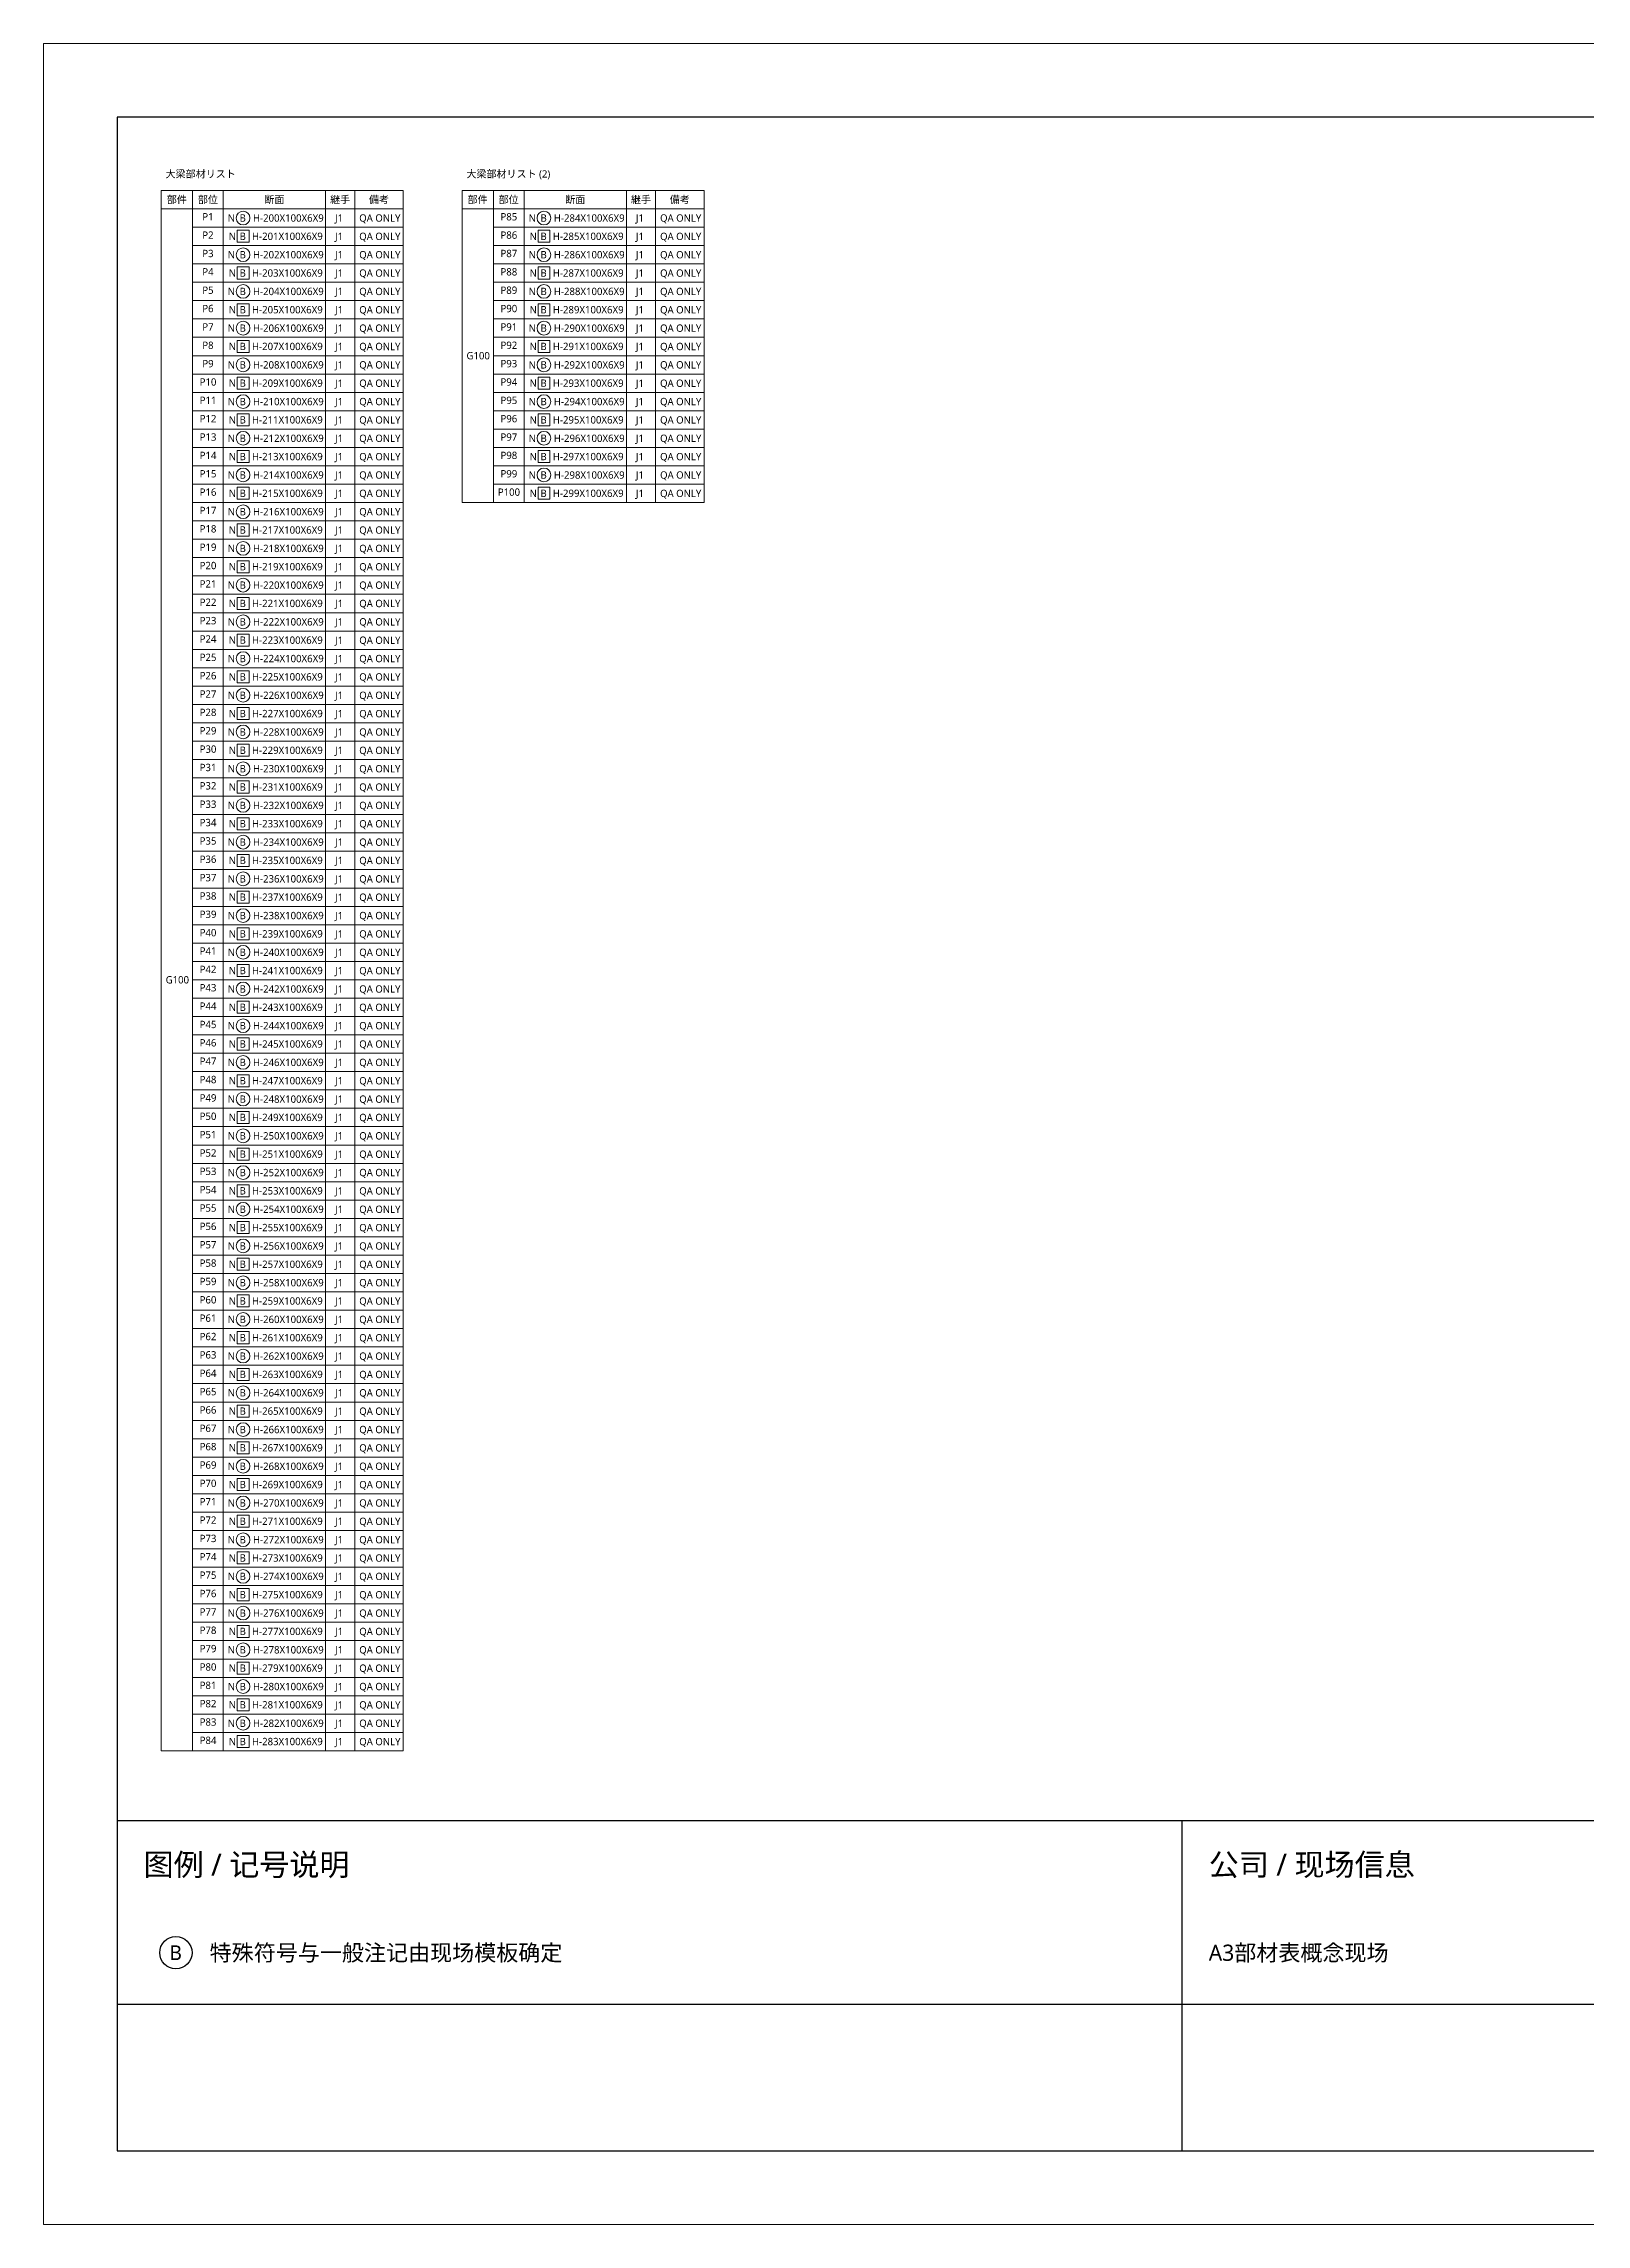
# Model space of a CAD drawing. Header units: millimetres. Extents: x 0 to 420, y 0 to 297.
# Drawn here: x 0 to 210, y 0 to 297 of the extents above; entities that cross this region are included whole.
import ezdxf

# ---------------------------------------------------------------- set-up
doc = ezdxf.new("R2010")
doc.units = ezdxf.units.MM
for name, color, linetype in [('ALIGN_A3', 8, 'Continuous'), ('BORDER', 7, 'Continuous'), ('FIXED_INFO', 7, 'Continuous'), ('TABLE_OOBARI', 3, 'Continuous'), ('TEXT', 7, 'Continuous')]:
    doc.layers.add(name, color=color, linetype=linetype)
doc.styles.add('MDG_CJK', font='NotoSansSC-VF.ttf')

# ---------------------------------------------------------------- blocks, each defined once
blk = doc.blocks.new('MDG_MAT_1FA7D49E33FD522B23D7')
at = {"lineweight": 13}
blk.add_circle((2.09, 0.5), 0.936, dxfattribs=at)
at = {"style": 'MDG_CJK'}
for s, p in [('N', (0, 0)), ('B', (1.62, 0))]:
    blk.add_text(s, height=1, dxfattribs=at).set_placement(p)
blk = doc.blocks.new('MDG_MAT_5EB7D1F36CDFFF83779C')
at = {"lineweight": 13}
for p, q in [((2.76, 1.32), (1.16, 1.32)), ((1.16, 1.32), (1.16, -0.32)), ((2.76, -0.32), (2.76, 1.32)), ((1.16, -0.32), (2.76, -0.32))]:
    blk.add_line(p, q, dxfattribs=at)
at = {"style": 'MDG_CJK'}
for s, p in [('N', (0, 0)), ('B', (1.48, 0))]:
    blk.add_text(s, height=1, dxfattribs=at).set_placement(p)

msp = doc.modelspace()

# ---------------------------------------------------------------- linework, layer by layer
at = {"layer": 'ALIGN_A3', "lineweight": 13}
for p, q in [((420, 297), (0, 297)), ((0, 297), (0, 0)), ((0, 0), (420, 0))]:
    msp.add_line(p, q, dxfattribs=at)
at = {"layer": 'BORDER', "lineweight": 30}
for p, q in [((410, 287), (10, 287)), ((10, 287), (10, 10)), ((10, 10), (410, 10))]:
    msp.add_line(p, q, dxfattribs=at)
at = {"layer": 'FIXED_INFO', "lineweight": 30}
msp.add_line((10, 55), (392, 55), dxfattribs=at)
at = {"layer": 'FIXED_INFO', "lineweight": 25}
for p, q in [((155, 10), (155, 55)), ((10, 30), (392, 30))]:
    msp.add_line(p, q, dxfattribs=at)
at = {"layer": 'FIXED_INFO'}
msp.add_circle((18, 37), 2.2, dxfattribs=at)
at = {"layer": 'TABLE_OOBARI', "lineweight": 13}
for p, q in [((48.95, 277), (16, 277)), ((16, 277), (16, 64.5)), ((48.95, 64.5), (48.95, 277)), ((89.9, 277), (56.95, 277)), ((56.95, 277), (56.95, 234.5)), ((89.9, 234.5), (89.9, 277)), ((16, 274.5), (48.95, 274.5)), ((56.95, 274.5), (89.9, 274.5)), ((56.95, 234.5), (89.9, 234.5)), ((16, 64.5), (48.95, 64.5))]:
    msp.add_line(p, q, dxfattribs=at)
at = {"layer": 'TABLE_OOBARI', "lineweight": 9}
for p, q in [((20.27, 64.5), (20.27, 277)), ((24.46, 64.5), (24.46, 277)), ((38.39, 64.5), (38.39, 277)), ((42.36, 64.5), (42.36, 277)), ((61.22, 234.5), (61.22, 277)), ((65.41, 234.5), (65.41, 277)), ((79.34, 234.5), (79.34, 277)), ((83.31, 234.5), (83.31, 277)), ((20.27, 272), (48.95, 272)), ((61.22, 272), (89.9, 272)), ((20.27, 269.5), (48.95, 269.5)), ((61.22, 269.5), (89.9, 269.5)), ((20.27, 267), (48.95, 267)), ((20.27, 264.5), (48.95, 264.5)), ((61.22, 267), (89.9, 267)), ((61.22, 264.5), (89.9, 264.5)), ((20.27, 262), (48.95, 262)), ((61.22, 262), (89.9, 262)), ((20.27, 259.5), (48.95, 259.5)), ((61.22, 259.5), (89.9, 259.5)), ((20.27, 257), (48.95, 257)), ((61.22, 257), (89.9, 257)), ((20.27, 254.5), (48.95, 254.5)), ((61.22, 254.5), (89.9, 254.5)), ((20.27, 252), (48.95, 252)), ((20.27, 249.5), (48.95, 249.5)), ((61.22, 252), (89.9, 252)), ((61.22, 249.5), (89.9, 249.5)), ((20.27, 247), (48.95, 247)), ((61.22, 247), (89.9, 247)), ((20.27, 244.5), (48.95, 244.5)), ((61.22, 244.5), (89.9, 244.5)), ((20.27, 242), (48.95, 242)), ((61.22, 242), (89.9, 242)), ((20.27, 239.5), (48.95, 239.5)), ((61.22, 239.5), (89.9, 239.5)), ((20.27, 237), (48.95, 237)), ((61.22, 237), (89.9, 237)), ((20.27, 234.5), (48.95, 234.5)), ((20.27, 232), (48.95, 232)), ((56.95, 234.5), (89.9, 234.5)), ((20.27, 229.5), (48.95, 229.5)), ((20.27, 227), (48.95, 227)), ((20.27, 224.5), (48.95, 224.5)), ((20.27, 222), (48.95, 222)), ((20.27, 219.5), (48.95, 219.5)), ((20.27, 217), (48.95, 217)), ((20.27, 214.5), (48.95, 214.5)), ((20.27, 212), (48.95, 212)), ((20.27, 209.5), (48.95, 209.5)), ((20.27, 207), (48.95, 207)), ((20.27, 204.5), (48.95, 204.5)), ((20.27, 202), (48.95, 202)), ((20.27, 199.5), (48.95, 199.5)), ((20.27, 197), (48.95, 197)), ((20.27, 194.5), (48.95, 194.5)), ((20.27, 192), (48.95, 192)), ((20.27, 189.5), (48.95, 189.5)), ((20.27, 187), (48.95, 187)), ((20.27, 184.5), (48.95, 184.5)), ((20.27, 182), (48.95, 182)), ((20.27, 179.5), (48.95, 179.5)), ((20.27, 177), (48.95, 177)), ((20.27, 174.5), (48.95, 174.5)), ((20.27, 172), (48.95, 172)), ((20.27, 169.5), (48.95, 169.5)), ((20.27, 167), (48.95, 167)), ((20.27, 164.5), (48.95, 164.5)), ((20.27, 162), (48.95, 162)), ((20.27, 159.5), (48.95, 159.5)), ((20.27, 157), (48.95, 157)), ((20.27, 154.5), (48.95, 154.5)), ((20.27, 152), (48.95, 152)), ((20.27, 149.5), (48.95, 149.5)), ((20.27, 147), (48.95, 147)), ((20.27, 144.5), (48.95, 144.5)), ((20.27, 142), (48.95, 142)), ((20.27, 139.5), (48.95, 139.5)), ((20.27, 137), (48.95, 137)), ((20.27, 134.5), (48.95, 134.5)), ((20.27, 132), (48.95, 132)), ((20.27, 129.5), (48.95, 129.5)), ((20.27, 127), (48.95, 127)), ((20.27, 124.5), (48.95, 124.5)), ((20.27, 122), (48.95, 122)), ((20.27, 119.5), (48.95, 119.5)), ((20.27, 117), (48.95, 117)), ((20.27, 114.5), (48.95, 114.5)), ((20.27, 112), (48.95, 112)), ((20.27, 109.5), (48.95, 109.5)), ((20.27, 107), (48.95, 107)), ((20.27, 104.5), (48.95, 104.5)), ((20.27, 102), (48.95, 102)), ((20.27, 99.5), (48.95, 99.5)), ((20.27, 97), (48.95, 97)), ((20.27, 94.5), (48.95, 94.5)), ((20.27, 92), (48.95, 92)), ((20.27, 89.5), (48.95, 89.5)), ((20.27, 87), (48.95, 87)), ((20.27, 84.5), (48.95, 84.5)), ((20.27, 82), (48.95, 82)), ((20.27, 79.5), (48.95, 79.5)), ((20.27, 77), (48.95, 77)), ((20.27, 74.5), (48.95, 74.5)), ((20.27, 72), (48.95, 72)), ((20.27, 69.5), (48.95, 69.5)), ((20.27, 67), (48.95, 67)), ((16, 64.5), (48.95, 64.5))]:
    msp.add_line(p, q, dxfattribs=at)

# ---------------------------------------------------------------- block references
at = {"layer": 'TEXT'}
for name, p in [('MDG_MAT_1FA7D49E33FD522B23D7', (25.06, 272.75)), ('MDG_MAT_1FA7D49E33FD522B23D7', (66.02, 272.75)), ('MDG_MAT_5EB7D1F36CDFFF83779C', (25.2, 270.26)), ('MDG_MAT_5EB7D1F36CDFFF83779C', (66.15, 270.26)), ('MDG_MAT_1FA7D49E33FD522B23D7', (25.06, 267.75)), ('MDG_MAT_1FA7D49E33FD522B23D7', (66.02, 267.75)), ('MDG_MAT_5EB7D1F36CDFFF83779C', (25.2, 265.26)), ('MDG_MAT_5EB7D1F36CDFFF83779C', (66.15, 265.26)), ('MDG_MAT_1FA7D49E33FD522B23D7', (25.06, 262.75)), ('MDG_MAT_5EB7D1F36CDFFF83779C', (25.2, 260.26)), ('MDG_MAT_1FA7D49E33FD522B23D7', (66.02, 262.75)), ('MDG_MAT_5EB7D1F36CDFFF83779C', (66.15, 260.26)), ('MDG_MAT_1FA7D49E33FD522B23D7', (25.06, 257.75)), ('MDG_MAT_1FA7D49E33FD522B23D7', (66.02, 257.75)), ('MDG_MAT_5EB7D1F36CDFFF83779C', (25.2, 255.26)), ('MDG_MAT_5EB7D1F36CDFFF83779C', (66.15, 255.26)), ('MDG_MAT_1FA7D49E33FD522B23D7', (25.06, 252.75)), ('MDG_MAT_1FA7D49E33FD522B23D7', (66.02, 252.75)), ('MDG_MAT_5EB7D1F36CDFFF83779C', (25.2, 250.26)), ('MDG_MAT_5EB7D1F36CDFFF83779C', (66.15, 250.26)), ('MDG_MAT_1FA7D49E33FD522B23D7', (25.06, 247.75)), ('MDG_MAT_5EB7D1F36CDFFF83779C', (25.2, 245.26)), ('MDG_MAT_1FA7D49E33FD522B23D7', (66.02, 247.75)), ('MDG_MAT_5EB7D1F36CDFFF83779C', (66.15, 245.26)), ('MDG_MAT_1FA7D49E33FD522B23D7', (25.06, 242.75)), ('MDG_MAT_1FA7D49E33FD522B23D7', (66.02, 242.75)), ('MDG_MAT_5EB7D1F36CDFFF83779C', (25.2, 240.26)), ('MDG_MAT_5EB7D1F36CDFFF83779C', (66.15, 240.26)), ('MDG_MAT_1FA7D49E33FD522B23D7', (25.06, 237.75)), ('MDG_MAT_1FA7D49E33FD522B23D7', (66.02, 237.75)), ('MDG_MAT_5EB7D1F36CDFFF83779C', (25.2, 235.26)), ('MDG_MAT_5EB7D1F36CDFFF83779C', (66.15, 235.26)), ('MDG_MAT_1FA7D49E33FD522B23D7', (25.06, 232.75)), ('MDG_MAT_1FA7D49E33FD522B23D7', (25.06, 227.75)), ('MDG_MAT_5EB7D1F36CDFFF83779C', (25.2, 230.26)), ('MDG_MAT_5EB7D1F36CDFFF83779C', (25.2, 225.26)), ('MDG_MAT_1FA7D49E33FD522B23D7', (25.06, 222.75)), ('MDG_MAT_5EB7D1F36CDFFF83779C', (25.2, 220.26)), ('MDG_MAT_1FA7D49E33FD522B23D7', (25.06, 217.75)), ('MDG_MAT_1FA7D49E33FD522B23D7', (25.06, 212.75)), ('MDG_MAT_5EB7D1F36CDFFF83779C', (25.2, 215.26)), ('MDG_MAT_5EB7D1F36CDFFF83779C', (25.2, 210.26)), ('MDG_MAT_1FA7D49E33FD522B23D7', (25.06, 207.75)), ('MDG_MAT_5EB7D1F36CDFFF83779C', (25.2, 205.26)), ('MDG_MAT_1FA7D49E33FD522B23D7', (25.06, 202.75)), ('MDG_MAT_1FA7D49E33FD522B23D7', (25.06, 197.75)), ('MDG_MAT_5EB7D1F36CDFFF83779C', (25.2, 200.26)), ('MDG_MAT_5EB7D1F36CDFFF83779C', (25.2, 195.26)), ('MDG_MAT_1FA7D49E33FD522B23D7', (25.06, 192.75)), ('MDG_MAT_5EB7D1F36CDFFF83779C', (25.2, 190.26)), ('MDG_MAT_1FA7D49E33FD522B23D7', (25.06, 187.75)), ('MDG_MAT_1FA7D49E33FD522B23D7', (25.06, 182.75)), ('MDG_MAT_5EB7D1F36CDFFF83779C', (25.2, 185.26)), ('MDG_MAT_5EB7D1F36CDFFF83779C', (25.2, 180.26)), ('MDG_MAT_1FA7D49E33FD522B23D7', (25.06, 177.75)), ('MDG_MAT_5EB7D1F36CDFFF83779C', (25.2, 175.26)), ('MDG_MAT_1FA7D49E33FD522B23D7', (25.06, 172.75)), ('MDG_MAT_5EB7D1F36CDFFF83779C', (25.2, 170.26)), ('MDG_MAT_1FA7D49E33FD522B23D7', (25.06, 167.75)), ('MDG_MAT_5EB7D1F36CDFFF83779C', (25.2, 165.26)), ('MDG_MAT_1FA7D49E33FD522B23D7', (25.06, 162.75)), ('MDG_MAT_5EB7D1F36CDFFF83779C', (25.2, 160.26)), ('MDG_MAT_1FA7D49E33FD522B23D7', (25.06, 157.75)), ('MDG_MAT_5EB7D1F36CDFFF83779C', (25.2, 155.26)), ('MDG_MAT_1FA7D49E33FD522B23D7', (25.06, 152.75)), ('MDG_MAT_5EB7D1F36CDFFF83779C', (25.2, 150.26)), ('MDG_MAT_1FA7D49E33FD522B23D7', (25.06, 147.75)), ('MDG_MAT_5EB7D1F36CDFFF83779C', (25.2, 145.26)), ('MDG_MAT_1FA7D49E33FD522B23D7', (25.06, 142.75)), ('MDG_MAT_5EB7D1F36CDFFF83779C', (25.2, 140.26)), ('MDG_MAT_1FA7D49E33FD522B23D7', (25.06, 137.75)), ('MDG_MAT_1FA7D49E33FD522B23D7', (25.06, 132.75)), ('MDG_MAT_5EB7D1F36CDFFF83779C', (25.2, 135.26)), ('MDG_MAT_5EB7D1F36CDFFF83779C', (25.2, 130.26)), ('MDG_MAT_1FA7D49E33FD522B23D7', (25.06, 127.75)), ('MDG_MAT_5EB7D1F36CDFFF83779C', (25.2, 125.26)), ('MDG_MAT_1FA7D49E33FD522B23D7', (25.06, 122.75)), ('MDG_MAT_1FA7D49E33FD522B23D7', (25.06, 117.75)), ('MDG_MAT_5EB7D1F36CDFFF83779C', (25.2, 120.26)), ('MDG_MAT_5EB7D1F36CDFFF83779C', (25.2, 115.26)), ('MDG_MAT_1FA7D49E33FD522B23D7', (25.06, 112.75)), ('MDG_MAT_5EB7D1F36CDFFF83779C', (25.2, 110.26)), ('MDG_MAT_1FA7D49E33FD522B23D7', (25.06, 107.75)), ('MDG_MAT_1FA7D49E33FD522B23D7', (25.06, 102.75)), ('MDG_MAT_5EB7D1F36CDFFF83779C', (25.2, 105.26)), ('MDG_MAT_5EB7D1F36CDFFF83779C', (25.2, 100.26)), ('MDG_MAT_1FA7D49E33FD522B23D7', (25.06, 97.75)), ('MDG_MAT_5EB7D1F36CDFFF83779C', (25.2, 95.26)), ('MDG_MAT_1FA7D49E33FD522B23D7', (25.06, 92.75)), ('MDG_MAT_1FA7D49E33FD522B23D7', (25.06, 87.75)), ('MDG_MAT_5EB7D1F36CDFFF83779C', (25.2, 90.26)), ('MDG_MAT_5EB7D1F36CDFFF83779C', (25.2, 85.26)), ('MDG_MAT_1FA7D49E33FD522B23D7', (25.06, 82.75)), ('MDG_MAT_5EB7D1F36CDFFF83779C', (25.2, 80.26)), ('MDG_MAT_1FA7D49E33FD522B23D7', (25.06, 77.75)), ('MDG_MAT_5EB7D1F36CDFFF83779C', (25.2, 75.26)), ('MDG_MAT_1FA7D49E33FD522B23D7', (25.06, 72.75)), ('MDG_MAT_5EB7D1F36CDFFF83779C', (25.2, 70.26)), ('MDG_MAT_1FA7D49E33FD522B23D7', (25.06, 67.75)), ('MDG_MAT_5EB7D1F36CDFFF83779C', (25.2, 65.26))]:
    msp.add_blockref(name, p, dxfattribs=at)

# ---------------------------------------------------------------- texts
at = {"layer": 'TEXT', "style": 'MDG_CJK'}
for s, height, p in [('大梁部材リスト', 1, (16.6, 278.75)), ('大梁部材リスト (2)', 1, (57.55, 278.75)), ('部件', 1, (16.76, 275.25)), ('部位', 1, (20.99, 275.25)), ('断面', 1, (30.05, 275.25)), ('継手', 1, (39, 275.25)), ('備考', 1, (44.28, 275.25)), ('部件', 1, (57.71, 275.25)), ('部位', 1, (61.94, 275.25)), ('断面', 1, (71, 275.25)), ('継手', 1, (79.95, 275.25)), ('備考', 1, (85.23, 275.25)), ('P1', 1, (21.6, 272.92)), ('H-200X100X6X9', 1, (28.49, 272.75)), ('J1', 1, (39.67, 272.75)), ('QA ONLY', 1, (42.96, 272.75)), ('P85', 1, (62.19, 272.92)), ('H-284X100X6X9', 1, (69.45, 272.75)), ('J1', 1, (80.62, 272.75)), ('QA ONLY', 1, (83.91, 272.75)), ('P2', 1, (21.6, 270.42)), ('H-201X100X6X9', 1, (28.36, 270.26)), ('J1', 1, (39.67, 270.25)), ('QA ONLY', 1, (42.96, 270.25)), ('P86', 1, (62.19, 270.42)), ('H-285X100X6X9', 1, (69.31, 270.26)), ('J1', 1, (80.62, 270.25)), ('QA ONLY', 1, (83.91, 270.25)), ('P3', 1, (21.6, 267.92)), ('H-202X100X6X9', 1, (28.49, 267.75)), ('J1', 1, (39.67, 267.75)), ('QA ONLY', 1, (42.96, 267.75)), ('P87', 1, (62.19, 267.92)), ('H-286X100X6X9', 1, (69.45, 267.75)), ('J1', 1, (80.62, 267.75)), ('QA ONLY', 1, (83.91, 267.75)), ('P4', 1, (21.6, 265.42)), ('H-203X100X6X9', 1, (28.36, 265.26)), ('J1', 1, (39.67, 265.25)), ('QA ONLY', 1, (42.96, 265.25)), ('P88', 1, (62.19, 265.42)), ('H-287X100X6X9', 1, (69.31, 265.26)), ('J1', 1, (80.62, 265.25)), ('QA ONLY', 1, (83.91, 265.25)), ('P5', 1, (21.6, 262.92)), ('P6', 1, (21.6, 260.42)), ('H-204X100X6X9', 1, (28.49, 262.75)), ('J1', 1, (39.67, 262.75)), ('QA ONLY', 1, (42.96, 262.75)), ('P89', 1, (62.19, 262.92)), ('P90', 1, (62.19, 260.42)), ('H-288X100X6X9', 1, (69.45, 262.75)), ('J1', 1, (80.62, 262.75)), ('QA ONLY', 1, (83.91, 262.75)), ('P7', 1, (21.6, 257.92)), ('H-205X100X6X9', 1, (28.36, 260.26)), ('H-206X100X6X9', 1, (28.49, 257.75)), ('J1', 1, (39.67, 260.25)), ('J1', 1, (39.67, 257.75)), ('QA ONLY', 1, (42.96, 260.25)), ('QA ONLY', 1, (42.96, 257.75)), ('P91', 1, (62.19, 257.92)), ('H-289X100X6X9', 1, (69.31, 260.26)), ('H-290X100X6X9', 1, (69.45, 257.75)), ('J1', 1, (80.62, 260.25)), ('J1', 1, (80.62, 257.75)), ('QA ONLY', 1, (83.91, 260.25)), ('QA ONLY', 1, (83.91, 257.75)), ('P8', 1, (21.6, 255.42)), ('H-207X100X6X9', 1, (28.36, 255.26)), ('J1', 1, (39.67, 255.25)), ('QA ONLY', 1, (42.96, 255.25)), ('P92', 1, (62.19, 255.42)), ('H-291X100X6X9', 1, (69.31, 255.26)), ('J1', 1, (80.62, 255.25)), ('QA ONLY', 1, (83.91, 255.25)), ('P9', 1, (21.6, 252.92)), ('H-208X100X6X9', 1, (28.49, 252.75)), ('J1', 1, (39.67, 252.75)), ('QA ONLY', 1, (42.96, 252.75)), ('G100', 1, (57.56, 254)), ('P93', 1, (62.19, 252.92)), ('H-292X100X6X9', 1, (69.45, 252.75)), ('J1', 1, (80.62, 252.75)), ('QA ONLY', 1, (83.91, 252.75)), ('P10', 1, (21.24, 250.42)), ('H-209X100X6X9', 1, (28.36, 250.26)), ('J1', 1, (39.67, 250.25)), ('QA ONLY', 1, (42.96, 250.25)), ('P94', 1, (62.19, 250.42)), ('H-293X100X6X9', 1, (69.31, 250.26)), ('J1', 1, (80.62, 250.25)), ('QA ONLY', 1, (83.91, 250.25)), ('P11', 1, (21.24, 247.92)), ('H-210X100X6X9', 1, (28.49, 247.75)), ('J1', 1, (39.67, 247.75)), ('QA ONLY', 1, (42.96, 247.75)), ('P95', 1, (62.19, 247.92)), ('H-294X100X6X9', 1, (69.45, 247.75)), ('J1', 1, (80.62, 247.75)), ('QA ONLY', 1, (83.91, 247.75)), ('P12', 1, (21.24, 245.42)), ('P13', 1, (21.24, 242.92)), ('H-211X100X6X9', 1, (28.36, 245.26)), ('H-212X100X6X9', 1, (28.49, 242.75)), ('J1', 1, (39.67, 245.25)), ('J1', 1, (39.67, 242.75)), ('QA ONLY', 1, (42.96, 245.25)), ('QA ONLY', 1, (42.96, 242.75)), ('P96', 1, (62.19, 245.42)), ('P97', 1, (62.19, 242.92)), ('H-295X100X6X9', 1, (69.31, 245.26)), ('H-296X100X6X9', 1, (69.45, 242.75)), ('J1', 1, (80.62, 245.25)), ('J1', 1, (80.62, 242.75)), ('QA ONLY', 1, (83.91, 245.25)), ('QA ONLY', 1, (83.91, 242.75)), ('P14', 1, (21.24, 240.42)), ('H-213X100X6X9', 1, (28.36, 240.26)), ('J1', 1, (39.67, 240.25)), ('QA ONLY', 1, (42.96, 240.25)), ('P98', 1, (62.19, 240.42)), ('H-297X100X6X9', 1, (69.31, 240.26)), ('J1', 1, (80.62, 240.25)), ('QA ONLY', 1, (83.91, 240.25)), ('P15', 1, (21.24, 237.92)), ('H-214X100X6X9', 1, (28.49, 237.75)), ('J1', 1, (39.67, 237.75)), ('QA ONLY', 1, (42.96, 237.75)), ('P99', 1, (62.19, 237.92)), ('H-298X100X6X9', 1, (69.45, 237.75)), ('J1', 1, (80.62, 237.75)), ('QA ONLY', 1, (83.91, 237.75)), ('P16', 1, (21.24, 235.42)), ('H-215X100X6X9', 1, (28.36, 235.26)), ('J1', 1, (39.67, 235.25)), ('QA ONLY', 1, (42.96, 235.25)), ('P100', 1, (61.83, 235.42)), ('H-299X100X6X9', 1, (69.31, 235.26)), ('J1', 1, (80.62, 235.25)), ('QA ONLY', 1, (83.91, 235.25)), ('P17', 1, (21.24, 232.92)), ('H-216X100X6X9', 1, (28.49, 232.75)), ('J1', 1, (39.67, 232.75)), ('QA ONLY', 1, (42.96, 232.75)), ('P18', 1, (21.24, 230.42)), ('P19', 1, (21.24, 227.92)), ('H-217X100X6X9', 1, (28.36, 230.26)), ('H-218X100X6X9', 1, (28.49, 227.75)), ('J1', 1, (39.67, 230.25)), ('J1', 1, (39.67, 227.75)), ('QA ONLY', 1, (42.96, 230.25)), ('QA ONLY', 1, (42.96, 227.75)), ('P20', 1, (21.24, 225.42)), ('H-219X100X6X9', 1, (28.36, 225.26)), ('J1', 1, (39.67, 225.25)), ('QA ONLY', 1, (42.96, 225.25)), ('P21', 1, (21.24, 222.92)), ('H-220X100X6X9', 1, (28.49, 222.75)), ('J1', 1, (39.67, 222.75)), ('QA ONLY', 1, (42.96, 222.75)), ('P22', 1, (21.24, 220.42)), ('H-221X100X6X9', 1, (28.36, 220.26)), ('J1', 1, (39.67, 220.25)), ('QA ONLY', 1, (42.96, 220.25)), ('P23', 1, (21.24, 217.92)), ('H-222X100X6X9', 1, (28.49, 217.75)), ('J1', 1, (39.67, 217.75)), ('QA ONLY', 1, (42.96, 217.75)), ('P24', 1, (21.24, 215.42)), ('P25', 1, (21.24, 212.92)), ('H-223X100X6X9', 1, (28.36, 215.26)), ('J1', 1, (39.67, 215.25)), ('QA ONLY', 1, (42.96, 215.25)), ('P26', 1, (21.24, 210.42)), ('H-225X100X6X9', 1, (28.36, 210.26)), ('H-224X100X6X9', 1, (28.49, 212.75)), ('J1', 1, (39.67, 212.75)), ('J1', 1, (39.67, 210.25)), ('QA ONLY', 1, (42.96, 212.75)), ('QA ONLY', 1, (42.96, 210.25)), ('P27', 1, (21.24, 207.92)), ('H-226X100X6X9', 1, (28.49, 207.75)), ('J1', 1, (39.67, 207.75)), ('QA ONLY', 1, (42.96, 207.75)), ('P28', 1, (21.24, 205.42)), ('H-227X100X6X9', 1, (28.36, 205.26)), ('J1', 1, (39.67, 205.25)), ('QA ONLY', 1, (42.96, 205.25)), ('P29', 1, (21.24, 202.92)), ('H-228X100X6X9', 1, (28.49, 202.75)), ('J1', 1, (39.67, 202.75)), ('QA ONLY', 1, (42.96, 202.75)), ('P30', 1, (21.24, 200.42)), ('H-229X100X6X9', 1, (28.36, 200.26)), ('J1', 1, (39.67, 200.25)), ('QA ONLY', 1, (42.96, 200.25)), ('P31', 1, (21.24, 197.92)), ('P32', 1, (21.24, 195.42)), ('H-231X100X6X9', 1, (28.36, 195.26)), ('H-230X100X6X9', 1, (28.49, 197.75)), ('J1', 1, (39.67, 197.75)), ('J1', 1, (39.67, 195.25)), ('QA ONLY', 1, (42.96, 197.75)), ('QA ONLY', 1, (42.96, 195.25)), ('P33', 1, (21.24, 192.92)), ('H-232X100X6X9', 1, (28.49, 192.75)), ('J1', 1, (39.67, 192.75)), ('QA ONLY', 1, (42.96, 192.75)), ('P34', 1, (21.24, 190.42)), ('H-233X100X6X9', 1, (28.36, 190.26)), ('J1', 1, (39.67, 190.25)), ('QA ONLY', 1, (42.96, 190.25)), ('P35', 1, (21.24, 187.92)), ('H-234X100X6X9', 1, (28.49, 187.75)), ('J1', 1, (39.67, 187.75)), ('QA ONLY', 1, (42.96, 187.75)), ('P36', 1, (21.24, 185.42)), ('H-235X100X6X9', 1, (28.36, 185.26)), ('J1', 1, (39.67, 185.25)), ('QA ONLY', 1, (42.96, 185.25)), ('P37', 1, (21.24, 182.92)), ('P38', 1, (21.24, 180.42)), ('H-237X100X6X9', 1, (28.36, 180.26)), ('H-236X100X6X9', 1, (28.49, 182.75)), ('J1', 1, (39.67, 182.75)), ('J1', 1, (39.67, 180.25)), ('QA ONLY', 1, (42.96, 182.75)), ('QA ONLY', 1, (42.96, 180.25)), ('P39', 1, (21.24, 177.92)), ('H-238X100X6X9', 1, (28.49, 177.75)), ('J1', 1, (39.67, 177.75)), ('QA ONLY', 1, (42.96, 177.75)), ('P40', 1, (21.24, 175.42)), ('H-239X100X6X9', 1, (28.36, 175.26)), ('J1', 1, (39.67, 175.25)), ('QA ONLY', 1, (42.96, 175.25)), ('P41', 1, (21.24, 172.92)), ('H-240X100X6X9', 1, (28.49, 172.75)), ('J1', 1, (39.67, 172.75)), ('QA ONLY', 1, (42.96, 172.75)), ('G100', 1, (16.61, 169)), ('P42', 1, (21.24, 170.42)), ('H-241X100X6X9', 1, (28.36, 170.26)), ('J1', 1, (39.67, 170.25)), ('QA ONLY', 1, (42.96, 170.25)), ('P43', 1, (21.24, 167.92)), ('P44', 1, (21.24, 165.42)), ('H-242X100X6X9', 1, (28.49, 167.75)), ('J1', 1, (39.67, 167.75)), ('QA ONLY', 1, (42.96, 167.75)), ('P45', 1, (21.24, 162.92)), ('H-243X100X6X9', 1, (28.36, 165.26)), ('H-244X100X6X9', 1, (28.49, 162.75)), ('J1', 1, (39.67, 165.25)), ('J1', 1, (39.67, 162.75)), ('QA ONLY', 1, (42.96, 165.25)), ('QA ONLY', 1, (42.96, 162.75)), ('P46', 1, (21.24, 160.42)), ('H-245X100X6X9', 1, (28.36, 160.26)), ('J1', 1, (39.67, 160.25)), ('QA ONLY', 1, (42.96, 160.25)), ('P47', 1, (21.24, 157.92)), ('H-246X100X6X9', 1, (28.49, 157.75)), ('J1', 1, (39.67, 157.75)), ('QA ONLY', 1, (42.96, 157.75)), ('P48', 1, (21.24, 155.42)), ('H-247X100X6X9', 1, (28.36, 155.26)), ('J1', 1, (39.67, 155.25)), ('QA ONLY', 1, (42.96, 155.25)), ('P49', 1, (21.24, 152.92)), ('H-248X100X6X9', 1, (28.49, 152.75)), ('J1', 1, (39.67, 152.75)), ('QA ONLY', 1, (42.96, 152.75)), ('P50', 1, (21.24, 150.42)), ('P51', 1, (21.24, 147.92)), ('H-249X100X6X9', 1, (28.36, 150.26)), ('H-250X100X6X9', 1, (28.49, 147.75)), ('J1', 1, (39.67, 150.25)), ('J1', 1, (39.67, 147.75)), ('QA ONLY', 1, (42.96, 150.25)), ('QA ONLY', 1, (42.96, 147.75)), ('P52', 1, (21.24, 145.42)), ('H-251X100X6X9', 1, (28.36, 145.26)), ('J1', 1, (39.67, 145.25)), ('QA ONLY', 1, (42.96, 145.25)), ('P53', 1, (21.24, 142.92)), ('H-252X100X6X9', 1, (28.49, 142.75)), ('J1', 1, (39.67, 142.75)), ('QA ONLY', 1, (42.96, 142.75)), ('P54', 1, (21.24, 140.42)), ('H-253X100X6X9', 1, (28.36, 140.26)), ('J1', 1, (39.67, 140.25)), ('QA ONLY', 1, (42.96, 140.25)), ('P55', 1, (21.24, 137.92)), ('H-254X100X6X9', 1, (28.49, 137.75)), ('J1', 1, (39.67, 137.75)), ('QA ONLY', 1, (42.96, 137.75)), ('P56', 1, (21.24, 135.42)), ('P57', 1, (21.24, 132.92)), ('H-255X100X6X9', 1, (28.36, 135.26)), ('H-256X100X6X9', 1, (28.49, 132.75)), ('J1', 1, (39.67, 135.25)), ('J1', 1, (39.67, 132.75)), ('QA ONLY', 1, (42.96, 135.25)), ('QA ONLY', 1, (42.96, 132.75)), ('P58', 1, (21.24, 130.42)), ('H-257X100X6X9', 1, (28.36, 130.26)), ('J1', 1, (39.67, 130.25)), ('QA ONLY', 1, (42.96, 130.25)), ('P59', 1, (21.24, 127.92)), ('H-258X100X6X9', 1, (28.49, 127.75)), ('J1', 1, (39.67, 127.75)), ('QA ONLY', 1, (42.96, 127.75)), ('P60', 1, (21.24, 125.42)), ('H-259X100X6X9', 1, (28.36, 125.26)), ('J1', 1, (39.67, 125.25)), ('QA ONLY', 1, (42.96, 125.25)), ('P61', 1, (21.24, 122.92)), ('H-260X100X6X9', 1, (28.49, 122.75)), ('J1', 1, (39.67, 122.75)), ('QA ONLY', 1, (42.96, 122.75)), ('P62', 1, (21.24, 120.42)), ('P63', 1, (21.24, 117.92)), ('H-261X100X6X9', 1, (28.36, 120.26)), ('J1', 1, (39.67, 120.25)), ('QA ONLY', 1, (42.96, 120.25)), ('P64', 1, (21.24, 115.42)), ('H-263X100X6X9', 1, (28.36, 115.26)), ('H-262X100X6X9', 1, (28.49, 117.75)), ('J1', 1, (39.67, 117.75)), ('J1', 1, (39.67, 115.25)), ('QA ONLY', 1, (42.96, 117.75)), ('QA ONLY', 1, (42.96, 115.25)), ('P65', 1, (21.24, 112.92)), ('H-264X100X6X9', 1, (28.49, 112.75)), ('J1', 1, (39.67, 112.75)), ('QA ONLY', 1, (42.96, 112.75)), ('P66', 1, (21.24, 110.42)), ('H-265X100X6X9', 1, (28.36, 110.26)), ('J1', 1, (39.67, 110.25)), ('QA ONLY', 1, (42.96, 110.25)), ('P67', 1, (21.24, 107.92)), ('H-266X100X6X9', 1, (28.49, 107.75)), ('J1', 1, (39.67, 107.75)), ('QA ONLY', 1, (42.96, 107.75)), ('P68', 1, (21.24, 105.42)), ('H-267X100X6X9', 1, (28.36, 105.26)), ('J1', 1, (39.67, 105.25)), ('QA ONLY', 1, (42.96, 105.25)), ('P69', 1, (21.24, 102.92)), ('P70', 1, (21.24, 100.42)), ('H-269X100X6X9', 1, (28.36, 100.26)), ('H-268X100X6X9', 1, (28.49, 102.75)), ('J1', 1, (39.67, 102.75)), ('J1', 1, (39.67, 100.25)), ('QA ONLY', 1, (42.96, 102.75)), ('QA ONLY', 1, (42.96, 100.25)), ('P71', 1, (21.24, 97.92)), ('H-270X100X6X9', 1, (28.49, 97.75)), ('J1', 1, (39.67, 97.75)), ('QA ONLY', 1, (42.96, 97.75)), ('P72', 1, (21.24, 95.42)), ('H-271X100X6X9', 1, (28.36, 95.26)), ('J1', 1, (39.67, 95.25)), ('QA ONLY', 1, (42.96, 95.25)), ('P73', 1, (21.24, 92.92)), ('H-272X100X6X9', 1, (28.49, 92.75)), ('J1', 1, (39.67, 92.75)), ('QA ONLY', 1, (42.96, 92.75)), ('P74', 1, (21.24, 90.42)), ('H-273X100X6X9', 1, (28.36, 90.26)), ('J1', 1, (39.67, 90.25)), ('QA ONLY', 1, (42.96, 90.25)), ('P75', 1, (21.24, 87.92)), ('P76', 1, (21.24, 85.42)), ('H-275X100X6X9', 1, (28.36, 85.26)), ('H-274X100X6X9', 1, (28.49, 87.75)), ('J1', 1, (39.67, 87.75)), ('J1', 1, (39.67, 85.25)), ('QA ONLY', 1, (42.96, 87.75)), ('QA ONLY', 1, (42.96, 85.25)), ('P77', 1, (21.24, 82.92)), ('H-276X100X6X9', 1, (28.49, 82.75)), ('J1', 1, (39.67, 82.75)), ('QA ONLY', 1, (42.96, 82.75)), ('P78', 1, (21.24, 80.42)), ('H-277X100X6X9', 1, (28.36, 80.26)), ('J1', 1, (39.67, 80.25)), ('QA ONLY', 1, (42.96, 80.25)), ('P79', 1, (21.24, 77.92)), ('H-278X100X6X9', 1, (28.49, 77.75)), ('J1', 1, (39.67, 77.75)), ('QA ONLY', 1, (42.96, 77.75)), ('P80', 1, (21.24, 75.42)), ('H-279X100X6X9', 1, (28.36, 75.26)), ('J1', 1, (39.67, 75.25)), ('QA ONLY', 1, (42.96, 75.25)), ('P81', 1, (21.24, 72.92)), ('P82', 1, (21.24, 70.42)), ('H-280X100X6X9', 1, (28.49, 72.75)), ('J1', 1, (39.67, 72.75)), ('QA ONLY', 1, (42.96, 72.75)), ('P83', 1, (21.24, 67.92)), ('H-281X100X6X9', 1, (28.36, 70.26)), ('H-282X100X6X9', 1, (28.49, 67.75)), ('J1', 1, (39.67, 70.25)), ('J1', 1, (39.67, 67.75)), ('QA ONLY', 1, (42.96, 70.25)), ('QA ONLY', 1, (42.96, 67.75)), ('P84', 1, (21.24, 65.42)), ('H-283X100X6X9', 1, (28.36, 65.26)), ('J1', 1, (39.67, 65.25)), ('QA ONLY', 1, (42.96, 65.25)), ('图例 / 记号说明', 3, (13.6, 47.5)), ('公司 / 现场信息', 3, (158.6, 47.5)), ('B', 2, (17.13, 36)), ('特殊符号与一般注记由现场模板确定', 2.2, (22.6, 35.9)), ('A3部材表概念现场', 2.2, (158.6, 35.9))]:
    msp.add_text(s, height=height, dxfattribs=at).set_placement(p)

doc.saveas('drawing.dxf')
